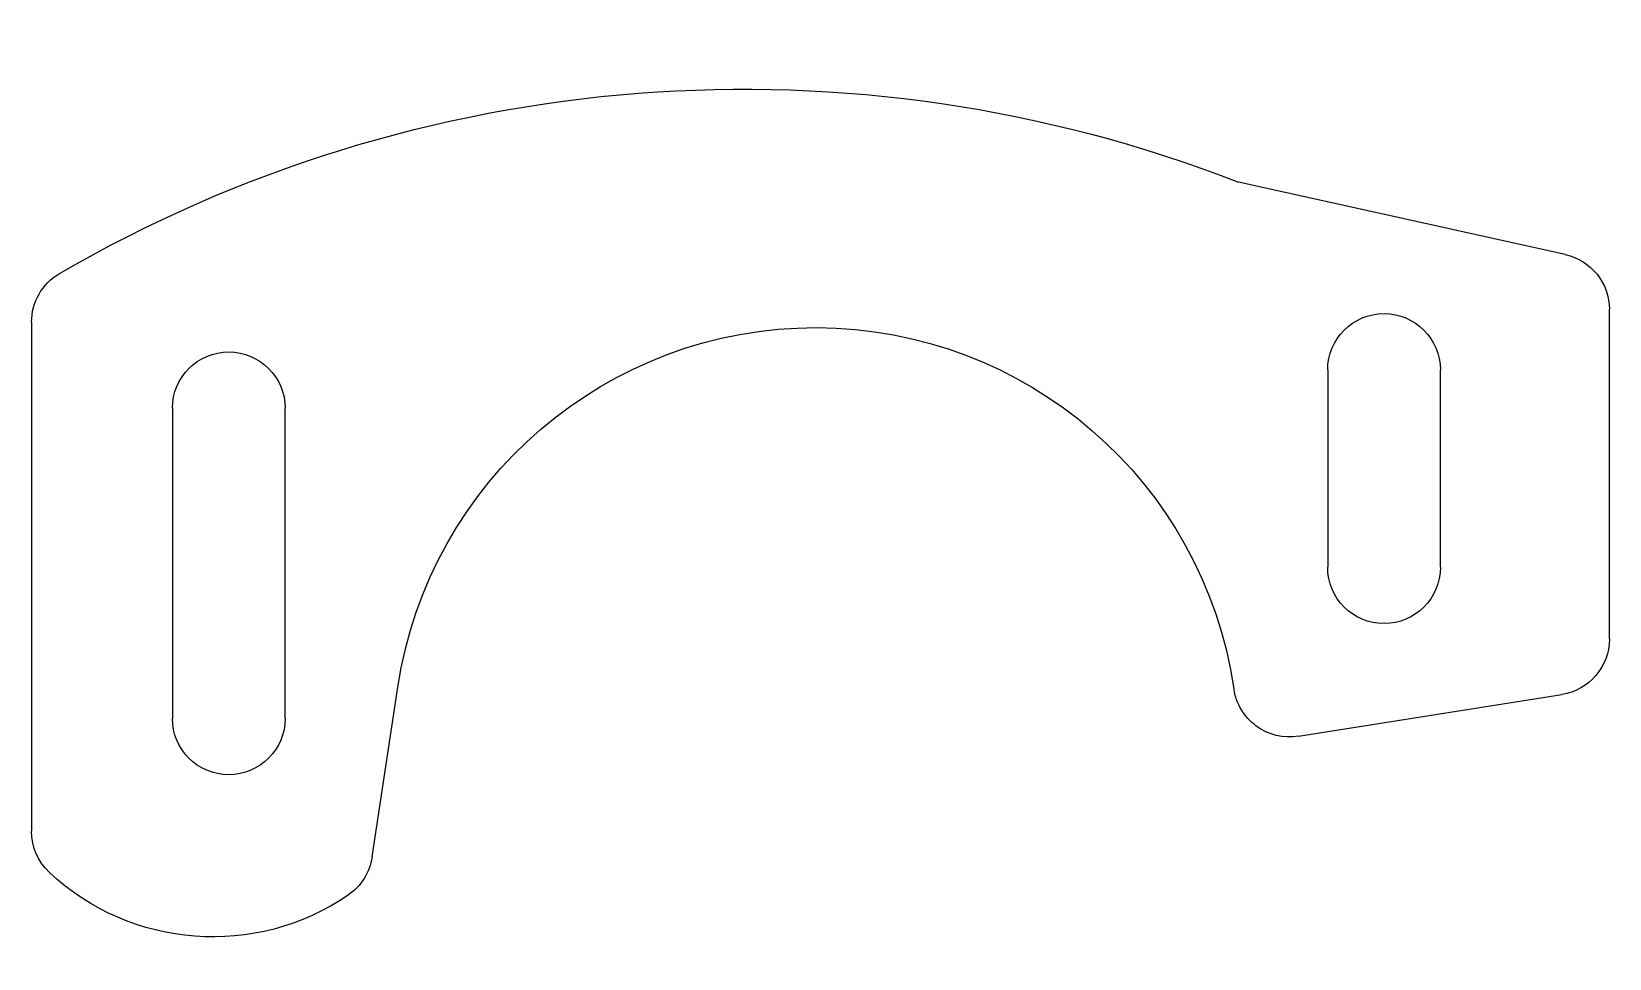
# Model space of a CAD drawing. Header units: millimetres. Extents: x 43.9 to 127.9, y -3.8 to 45.6.
import ezdxf

# ---------------------------------------------------------------- set-up
doc = ezdxf.new("R2010")
doc.units = ezdxf.units.MM

msp = doc.modelspace()

# ---------------------------------------------------------------- linework, layer by layer
at = {"color": 7, "extrusion": (-6.12323e-17, 0, -1)}
for p, q in [((125.586, 33.687, -24.75), (108.182, 37.537, -24.75)), ((127.938, 13.228, -24.75), (127.938, 30.757, -24.75)), ((43.938, 30.084, -24.75), (43.938, 2.989, -24.75)), ((112.938, 27.543, -24.75), (112.938, 17.043, -24.75)), ((118.938, 17.043, -24.75), (118.938, 27.543, -24.75)), ((51.438, 25.5, -24.75), (51.438, 9, -24.75)), ((57.438, 9, -24.75), (57.438, 25.5, -24.75)), ((62.067, 1.623, -24.75), (63.438, 10.666, -24.75)), ((111.381, 8.044, -24.75), (125.407, 10.265, -24.75))]:
    msp.add_line(p, q, dxfattribs=at)
for centre, radius, start, end in [((-81.851, -30.036, 24.75), 72.523, 59.85525, 111.28933), ((-124.938, 30.757, 24.75), 3, 102.47618, 180), ((-46.938, 30.084, 24.75), 3, 0, 59.85525), ((-115.938, 27.543, 24.75), 3, 0, 180), ((-85.684, 7.294, 24.75), 22.5, 8.61895, 171.62826), ((-54.438, 25.5, 24.75), 3, 0, 180), ((-115.938, 17.043, 24.75), 3, 180, 0), ((-124.938, 13.228, 24.75), 3, 180, 261), ((-110.912, 11.007, 24.75), 3, 261, 351.62826), ((-54.438, 9, 24.75), 3, 180, 0), ((-46.938, 2.989, 24.75), 3, 313.0298, 0), ((-59.101, 2.072, 24.75), 3, 188.61895, 235.58916), ((-53.591, 10.116, 24.75), 12.75, 235.58916, 313.0298)]:
    msp.add_arc(centre, radius, start, end, dxfattribs=at)

doc.saveas('drawing.dxf')
